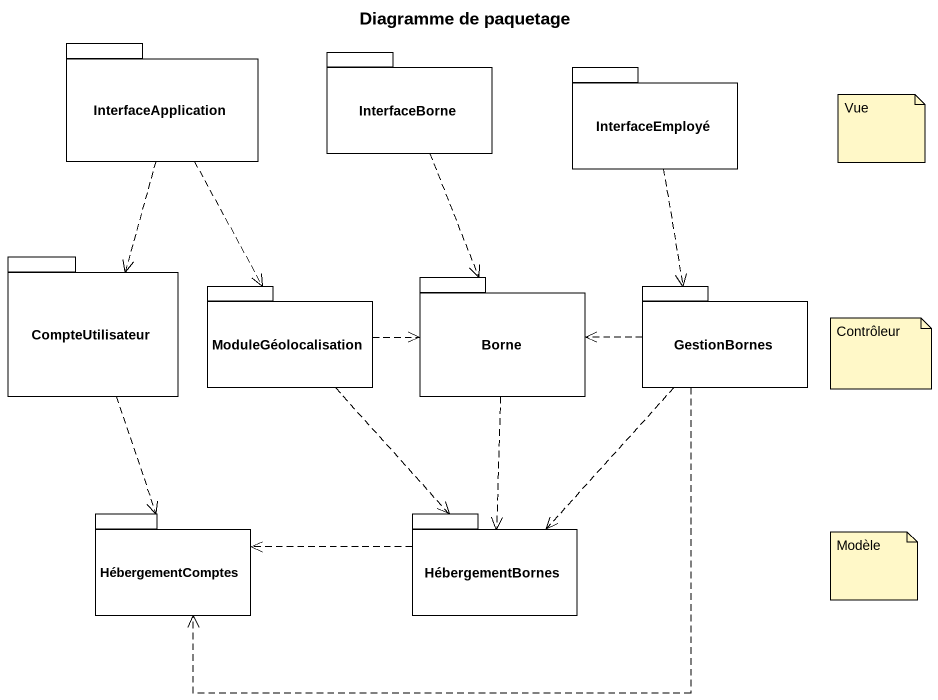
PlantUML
@startuml
title Diagramme de paquetage
package InterfaceApplication {
}
package InterfaceBorne {
}
package InterfaceEmployé {
}
package CompteUtilisateur {
}
package Borne {
}
package ModuleGéolocalisation {
}
package GestionBornes {
}
package HébergementComptes {
}
package HébergementBornes {
}
InterfaceApplication ..> CompteUtilisateur
InterfaceApplication ..> ModuleGéolocalisation
InterfaceBorne ..> Borne
InterfaceEmployé ..> GestionBornes
CompteUtilisateur ..> HébergementComptes
Borne ..> HébergementBornes
ModuleGéolocalisation .right.> Borne
ModuleGéolocalisation ..> HébergementBornes
GestionBornes .left.> Borne
GestionBornes .left.> HébergementComptes
GestionBornes ..> HébergementBornes
HébergementBornes .left.> HébergementComptes
note as N1
  Vue
end note
note as N2
  Contrôleur
end note
note as N3
  Modèle
end note
@enduml
